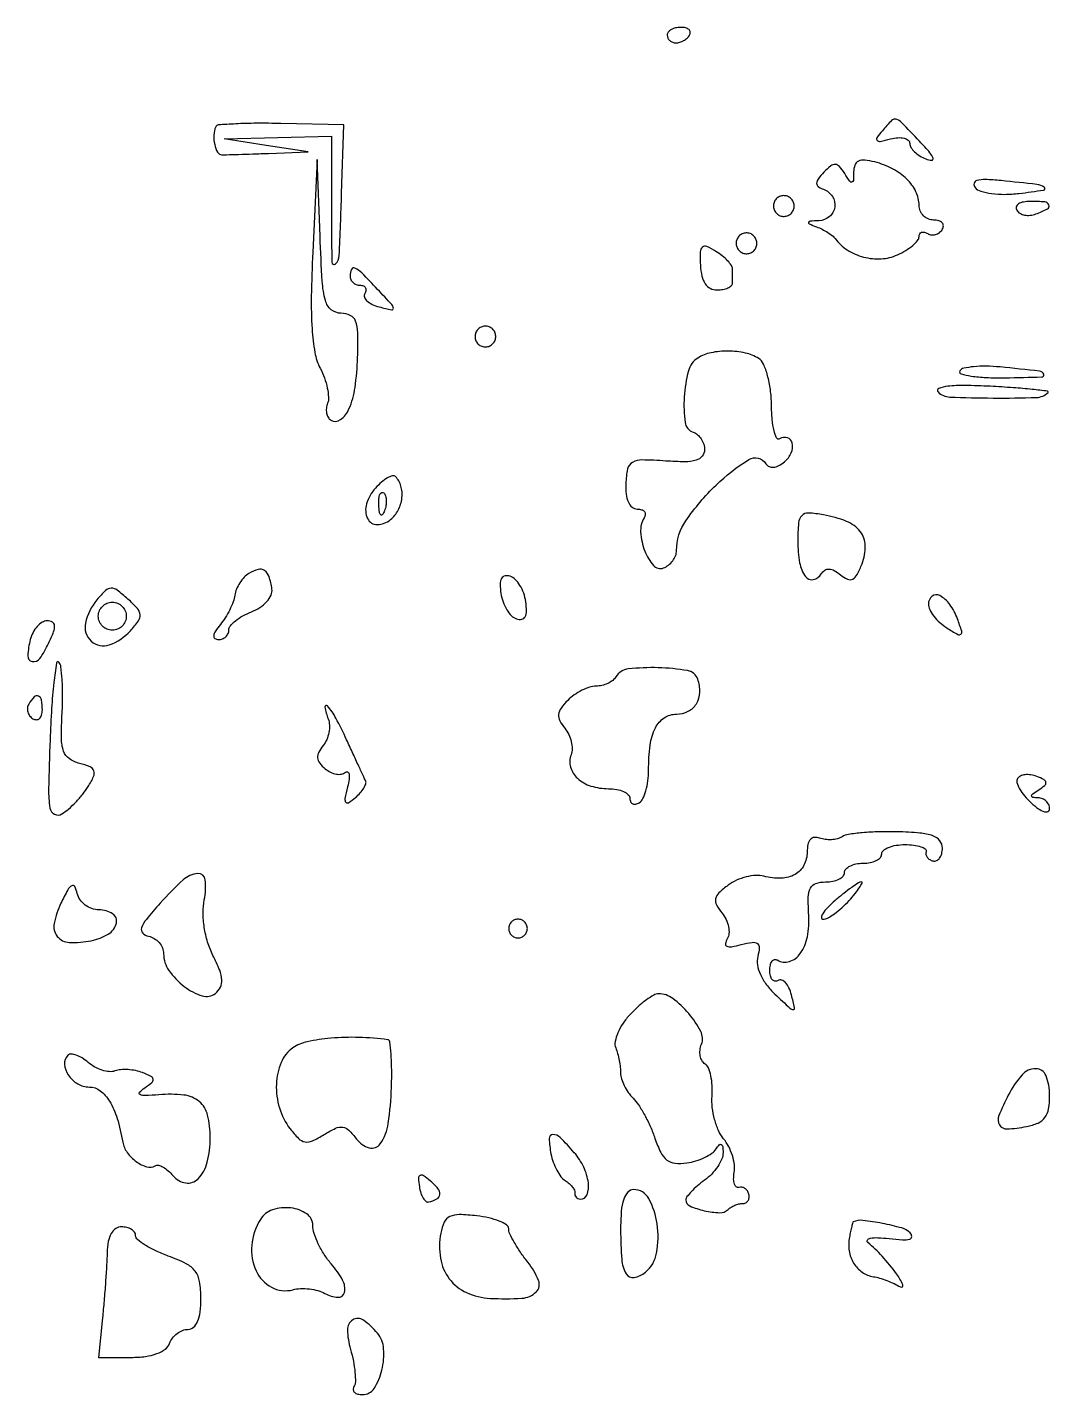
# Model space of a CAD drawing. Extents: x 0 to 5034, y 0 to 2560.
# Drawn here: x 4924.4 to 5034, y 1484 to 1630.7 of the extents above; entities that cross this region are included whole.
import ezdxf

# ---------------------------------------------------------------- set-up
doc = ezdxf.new("R2010")
doc.units = 0

msp = doc.modelspace()

# ---------------------------------------------------------------- linework, layer by layer
for points in [[(4993, 1629.833333, 0.112153), (4993.072214, 1629.515437, 0.100145), (4993.276414, 1629.244792, 0.094392), (4993.581686, 1629.063221, 0.087308), (4993.940983, 1629, 0.076861), (4994.339084, 1629.061561, 0.053298), (4994.756842, 1629.244792, 0.05288), (4995.130304, 1629.514519, 0.071639), (4995.396994, 1629.833333, 0.16277), (4995.471218, 1630.149103, 0.190804), (4995.33303, 1630.421875, 0.124167), (4994.976727, 1630.606344, 0.05773), (4994.456011, 1630.666667, 0.055286), (4993.899039, 1630.604892, 0.074868), (4993.427703, 1630.421875, 0.094314), (4993.111542, 1630.151276, 0.170324)], [(5016.065294, 1619.578674, 0.020124), (5015.483961, 1618.817896, 0.363425), (5015.50812, 1618.534116, 0.253319), (5015.834001, 1618.435981, 0.01302), (5016.942849, 1618.695306, -0.04458), (5017.730885, 1618.827882, -0.075887), (5018.395712, 1618.778655, -0.113511), (5018.836542, 1618.564921, -0.227111), (5019, 1618.22362, 0.140604), (5019.124752, 1617.788763, 0.060731), (5019.507152, 1617.315948, 0.053377), (5020.066023, 1616.879724, 0.047462), (5020.726474, 1616.551468, 0.076265), (5021.358295, 1616.414041, 0.538193), (5021.514081, 1616.620993, 0.094077), (5021.167774, 1617.212314, 0.009197), (5020.05216, 1618.444479, 0.003901), (5018.121031, 1620.4682, 0.131715), (5017.554246, 1620.807242, 0.274993), (5017.05275, 1620.674071, 0.020451)], [(4944.58889, 1620, 0.093188), (4944.385753, 1619.117953, 0.064443), (4944.476193, 1618.095151, 0.073159), (4944.789417, 1617.270414, 0.27186), (4945.25, 1617, 0.006955), (4945.737604, 1617.006782, 0.000553), (4947.028125, 1617.044119, 0.000749), (4948.567551, 1617.092671, 0.000574), (4950.25, 1617.150194), (4954.5, 1617.300387), (4950, 1618), (4945.5, 1618.699613), (4951.25, 1618.849806), (4957, 1619), (4957, 1611.833333, 0.002616), (4957.033325, 1605.463857, 0.6541), (4957.428045, 1605.29612, 0.195547), (4957.841528, 1606.202718, 0.002315), (4958.088333, 1612.860874), (4958.326526, 1620.204942), (4951.567018, 1620.352471, 0.006986), (4948.960155, 1620.372937, 0.011087), (4946.728896, 1620.309788, 0.005178), (4944.866989, 1620.196401, 0.278757)], [(4954.99084, 1606.535049, 0.008228), (4954.836174, 1601.815768, 0.02005), (4954.918944, 1598.337144, 0.02663), (4955.219812, 1595.780283, 0.07762), (4955.786286, 1594.100801, -0.033504), (4956.242177, 1593.061154, -0.03448), (4956.550021, 1591.979765, -0.036694), (4956.68172, 1591.010506, -0.107436), (4956.57996, 1590.347777, 0.067257), (4956.454765, 1589.818085, 0.072516), (4956.47969, 1589.288097, 0.081121), (4956.645513, 1588.838933, 0.12608), (4956.930367, 1588.543035, 0.306875), (4957.973051, 1588.586781, 0.132937), (4958.87678, 1589.729743, 0.06577), (4959.522198, 1592.031661, 0.027441), (4959.803369, 1595.25, 0.012123), (4959.824644, 1597.899075, 0.086003), (4959.585588, 1599.157015, 0.194162), (4959.018785, 1599.774122, 0.111537), (4958.018807, 1600, -0.175147), (4956.976828, 1600.37655, -0.154308), (4956.349556, 1601.352934, -0.051534), (4956.011065, 1603.425798, -0.005648), (4955.781282, 1608.25), (4955.48168, 1616.5)], [(5012.984687, 1615.15638, -0.011996), (5012.953695, 1614.2242, -0.349057), (5012.805019, 1614.057697, -0.292376), (5012.580466, 1614.152282, -0.009866), (5012.026328, 1614.991641, 0.038405), (5011.469307, 1615.738924, 0.202085), (5011.019327, 1615.958891, 0.187125), (5010.525112, 1615.798346, 0.032396), (5009.791641, 1615.116641, 0.026293), (5009.176676, 1614.393335, 0.158618), (5009.015613, 1613.934265, 0.248368), (5009.189063, 1613.587731, 0.0672), (5009.75, 1613.291667, -0.162449), (5010.707496, 1612.52757, -0.182602), (5010.956602, 1611.381118, -0.183883), (5010.385369, 1610.362209, -0.164213), (5009.25, 1609.921053, 0.007783), (5008.317253, 1609.864413, 0.289553), (5008.154225, 1609.743056, 0.403256), (5008.220374, 1609.586343, 0.010258), (5009, 1609.271109, -0.025525), (5009.610922, 1609.002114, -0.023788), (5010.20625, 1608.666471, -0.024519), (5010.705942, 1608.317251, -0.070525), (5011, 1608.014593, 0.093807), (5012.303607, 1606.791458, 0.077854), (5014.050141, 1606.030073, 0.077799), (5015.947054, 1605.838942, 0.093436), (5017.685971, 1606.266688, 0.029956), (5018.571843, 1606.736271, 0.038428), (5019.320254, 1607.275252, 0.04245), (5019.848115, 1607.803537, 0.176847), (5020, 1608.219532, -0.123742), (5020.074319, 1608.515234, -0.188224), (5020.273452, 1608.685096, -0.149743), (5020.574792, 1608.69621, -0.073422), (5020.930902, 1608.542705, 0.108373), (5021.334197, 1608.401101, 0.099685), (5021.77286, 1608.434921, 0.095498), (5022.179369, 1608.639411, 0.090427), (5022.489919, 1608.983688, 0.136093), (5022.602176, 1609.36964, 0.190788), (5022.475564, 1609.701458, 0.140899), (5022.109731, 1609.925389, 0.067432), (5021.559017, 1610, -0.099852), (5020.964055, 1610.120012, -0.098132), (5020.457961, 1610.461607, -0.097751), (5020.118973, 1610.971693, -0.098231), (5020, 1611.571429, 0.114326), (5019.660705, 1613.03592, 0.085271), (5018.686696, 1614.384619, 0.073856), (5017.168652, 1615.48625, 0.056319), (5015.25, 1616.225569, 0.036571), (5014.169831, 1616.424549, 0.138384), (5013.498653, 1616.312125, 0.196696), (5013.120731, 1615.899376, 0.086138)], [(5026.008647, 1613.489581, 0.148565), (5026.609626, 1613.093171, 0.038145), (5027.760129, 1612.845696, 0.03521), (5029.183823, 1612.752695, 0.028644), (5030.7097, 1612.848081, 0.008552), (5033.349418, 1613.211479, 0.671234), (5033.421568, 1613.513396, 0.128571), (5032.633453, 1613.816643, 0.003253), (5028.798948, 1614.22101, 0.014087), (5027.107099, 1614.340291, 0.074784), (5026.186996, 1614.241392, 0.284482), (5025.897534, 1613.936908, 0.228485)], [(5004.552786, 1612.08541, 0.099038), (5004.401684, 1611.679226, 0.097945), (5004.417584, 1611.244476, 0.097945), (5004.597789, 1610.848514, 0.099038), (5004.91459, 1610.552786, 0.099038), (5005.320774, 1610.401684, 0.097945), (5005.755524, 1610.417584, 0.097945), (5006.151486, 1610.597789, 0.099038), (5006.447214, 1610.91459, 0.099038), (5006.598316, 1611.320774, 0.097945), (5006.582416, 1611.755524, 0.097945), (5006.402211, 1612.151486, 0.099038), (5006.08541, 1612.447214, 0.099038), (5005.679226, 1612.598316, 0.097945), (5005.244476, 1612.582416, 0.097945), (5004.848514, 1612.402211, 0.099038)], [(5030.473008, 1611.043674, 0.126981), (5030.809536, 1610.720854, 0.081026), (5031.321649, 1610.533742, 0.072258), (5031.926665, 1610.506898, 0.066719), (5032.532025, 1610.650663, 0.027681), (5033.769457, 1611.205874, 0.395517), (5033.917133, 1611.622791, 0.275668), (5033.476999, 1611.936989, 0.020503), (5031.940983, 1612, 0.045552), (5031.193244, 1611.931736, 0.099152), (5030.660421, 1611.719079, 0.177225), (5030.42542, 1611.405148, 0.214542)], [(5000.552786, 1608.08541, 0.099038), (5000.401684, 1607.679226, 0.097945), (5000.417584, 1607.244476, 0.097945), (5000.597789, 1606.848514, 0.099038), (5000.91459, 1606.552786, 0.099038), (5001.320774, 1606.401684, 0.097945), (5001.755524, 1606.417584, 0.097945), (5002.151486, 1606.597789, 0.099038), (5002.447214, 1606.91459, 0.099038), (5002.598316, 1607.320774, 0.097945), (5002.582416, 1607.755524, 0.097945), (5002.402211, 1608.151486, 0.099038), (5002.08541, 1608.447214, 0.099038), (5001.679226, 1608.598316, 0.097945), (5001.244476, 1608.582416, 0.097945), (5000.848514, 1608.402211, 0.099038)], [(4996.560057, 1605.119398, 0.044344), (4996.712176, 1603.976987, 0.094065), (4997.065411, 1603.161103, 0.125415), (4997.613456, 1602.675457, 0.119458), (4998.337361, 1602.5, 0.043167), (4998.973862, 1602.555054, 0.062883), (4999.5116, 1602.720313, 0.082495), (4999.875758, 1602.963281, 0.207348), (5000, 1603.25), (5000, 1604.002777), (5000, 1604.759453, 0.154082), (4999.884665, 1605.124832, 0.037175), (4999.477917, 1605.621863, 0.034685), (4998.903033, 1606.148162, 0.028437), (4998.222696, 1606.628851, 0.033028), (4997.236418, 1607.15773, 0.299319), (4996.776732, 1607.085677, 0.204967), (4996.546331, 1606.582395, 0.017185)], [(4959, 1604, 0.105053), (4959.081062, 1603.618444, 0.099167), (4959.311086, 1603.29375, 0.09642), (4959.654762, 1603.076123, 0.093332), (4960.059017, 1603, -0.092667), (4960.421294, 1602.932277, -0.171137), (4960.64604, 1602.739646, -0.174471), (4960.697759, 1602.451742, -0.096763), (4960.570264, 1602.11369, 0.229328), (4960.530992, 1601.732692, 0.119833), (4960.80123, 1601.326168, 0.078105), (4961.359705, 1600.952481, 0.044536), (4962.125737, 1600.67737, 0.011665), (4963.455929, 1600.362475, 0.507329), (4963.640427, 1600.527541, 0.162294), (4963.46546, 1600.919509, 0.003142), (4961.940176, 1602.56368, 0.006398), (4960.247874, 1604.319477, 0.084348), (4959.518102, 1604.843466, 0.425904), (4959.149014, 1604.708382, 0.104041)], [(4972.552786, 1598.08541, 0.099038), (4972.401684, 1597.679226, 0.097945), (4972.417584, 1597.244476, 0.097945), (4972.597789, 1596.848514, 0.099038), (4972.91459, 1596.552786, 0.099038), (4973.320774, 1596.401684, 0.097945), (4973.755524, 1596.417584, 0.097945), (4974.151486, 1596.597789, 0.099038), (4974.447214, 1596.91459, 0.099038), (4974.598316, 1597.320774, 0.097945), (4974.582416, 1597.755524, 0.097945), (4974.402211, 1598.151486, 0.099038), (4974.08541, 1598.447214, 0.099038), (4973.679226, 1598.598316, 0.097945), (4973.244476, 1598.582416, 0.097945), (4972.848514, 1598.402211, 0.099038)], [(4996.281941, 1595.195411, 0.189453), (4995.273601, 1593.813262, 0.048045), (4994.823168, 1591.018511, 0.048034), (4994.911079, 1588.290456, 0.287781), (4995.773984, 1587.242005, -0.099175), (4996.242615, 1586.974025, -0.070373), (4996.639858, 1586.514772, -0.067506), (4996.908197, 1585.94152, -0.075894), (4997, 1585.340198, -0.17591), (4996.75117, 1584.65482, -0.149946), (4996.103184, 1584.233414, -0.07135), (4994.89387, 1584.067342, -0.016524), (4992.83623, 1584.147696, 0.013475), (4990.293263, 1584.262537, 0.134072), (4989.268418, 1584.002627, 0.214265), (4988.756195, 1583.305563, 0.041981), (4988.553209, 1581.724165, 0.0392), (4988.592239, 1580.596986, 0.077388), (4988.828359, 1579.735253, 0.113148), (4989.235362, 1579.196798, 0.176347), (4989.775995, 1579, -0.075065), (4990.24547, 1578.929119, -0.151976), (4990.550612, 1578.719759, -0.187304), (4990.645936, 1578.408843, -0.12077), (4990.528423, 1578.045989, 0.156992), (4990.14882, 1576.509002, 0.07448), (4990.594807, 1574.495655, 0.087294), (4991.529828, 1572.938725, 0.315436), (4992.591699, 1572.673562, 0.075027), (4993.130071, 1572.97909, 0.064548), (4993.586312, 1573.444059, 0.066846), (4993.894909, 1573.991238, 0.095292), (4994, 1574.537648, -0.151904), (4994.994949, 1577.737004, -0.049193), (4998.230714, 1581.568406, -0.055089), (5001.737679, 1584.296402, -0.413471), (5003.588355, 1583.857039, 0.148141), (5003.930969, 1583.554672, 0.134032), (5004.398306, 1583.478073, 0.097118), (5004.963329, 1583.651399, 0.050405), (5005.578017, 1584.064749, 0.116718), (5006.296063, 1585.017796, 0.157493), (5006.404073, 1586.084809, 0.274871), (5005.88641, 1586.64268, 0.213103), (5005.048596, 1586.530034, -0.444686), (5004.73188, 1586.622232, -0.054002), (5004.457485, 1587.391156, -0.036565), (5004.257908, 1588.614067, -0.018721), (5004.178255, 1590.167277, 0.02897), (5004.060013, 1591.81301, 0.034725), (5003.752927, 1593.335179, 0.037227), (5003.320297, 1594.546969, 0.148142), (5002.81056, 1595.138242, 0.087383), (5001.373172, 1595.730518, 0.05199), (4999.528291, 1595.939214, 0.052179), (4997.691787, 1595.763281, 0.091827)], [(5024.380278, 1593.806286, 0.496899), (5024.499578, 1593.497562, 0.032426), (5025.587869, 1593.260037, 0.027061), (5027.188939, 1593.105946, 0.014178), (5029.190983, 1593.078947, 0.002998), (5033.17437, 1593.162078, 0.531383), (5033.365969, 1593.462942, 0.269209), (5032.919449, 1593.79196, 0.002503), (5028.689295, 1594.233811, 0.020746), (5027.193426, 1594.320044, 0.028756), (5025.851606, 1594.264465, 0.028461), (5024.793692, 1594.098295, 0.203885)], [(5022.0373, 1591.558318, 0.187666), (5023.28717, 1591.012022, 0.008967), (5027.934714, 1590.904596, 0.008908), (5032.585425, 1590.963378, 0.189933), (5033.827891, 1591.497272, 0.625907), (5033.780161, 1591.6371, 0.004184), (5032.140609, 1591.826444, 0.008793), (5030.106099, 1592.00804, 0.004905), (5027.623509, 1592.161225, 0.009892), (5024.916603, 1592.247964, 0.029949), (5023.075703, 1592.160215, 0.066615), (5022.113265, 1591.924135, 0.541423)], [(4961.711126, 1581.233291, 0.110011), (4960.756391, 1579.551892, 0.188234), (4960.875384, 1577.964725, 0.29414), (4961.908498, 1577.32889, 0.169673), (4963.328889, 1577.85799, 0.099748), (4964.155868, 1578.882247, 0.091943), (4964.552104, 1580.176802, 0.09721), (4964.448598, 1581.465303, 0.128558), (4963.856147, 1582.477186, 0.272517), (4963.538663, 1582.559365, 0.061748), (4963.005328, 1582.332511, 0.047584), (4962.366828, 1581.876097, 0.029892)], [(4962.683114, 1578.8125, -0.054073), (4962.461564, 1578.395823, -0.470617), (4962.279315, 1578.37858, -0.168741), (4962.137993, 1578.670344, -0.018894), (4962.078947, 1579.416667, -0.028489), (4962.089945, 1580.112848, -0.077125), (4962.200665, 1580.592839, -0.208169), (4962.385309, 1580.77538, -0.296942), (4962.604167, 1580.729167, -0.126455), (4962.797407, 1580.402231, -0.060344), (4962.876576, 1579.916927, -0.05415), (4962.839148, 1579.359369, -0.051402)], [(5007, 1575.492796, 0.043244), (5007.195587, 1573.235582, 0.11463), (5007.82413, 1571.753612, 0.295283), (5008.663389, 1571.430839, 0.205348), (5009.519929, 1572.032246, -0.103396), (5009.902741, 1572.435309, -0.164607), (5010.355528, 1572.564928, -0.11944), (5010.903872, 1572.404139, -0.04246), (5011.579027, 1571.934413, 0.066514), (5012.326536, 1571.465875, 0.230551), (5012.881486, 1571.480375, 0.154578), (5013.362407, 1571.961908, 0.027592), (5013.890697, 1573.135855, 0.095168), (5014.236458, 1575.058545, 0.165649), (5013.701471, 1576.57021, 0.131348), (5012.223618, 1577.67313, 0.051055), (5009.75, 1578.378825, 0.030723), (5008.131837, 1578.564851, 0.219046), (5007.417513, 1578.280991, 0.173732), (5007.073699, 1577.505346, 0.018304)], [(4948.154555, 1572.095521, 0.066903), (4947.644938, 1571.677324, 0.044129), (4947.178459, 1571.078512, 0.043905), (4946.821316, 1570.4022, 0.063177), (4946.639685, 1569.750775, -0.052587), (4946.45829, 1569.042756, -0.025738), (4946.088841, 1568.186527, -0.025205), (4945.609099, 1567.327276, -0.03329), (4945.083724, 1566.600882, 0.026194), (4944.553424, 1565.88915, 0.115482), (4944.371336, 1565.402481, 0.280974), (4944.498295, 1565.11799, 0.151961), (4944.877555, 1565, 0.090119), (4945.306083, 1565.07787, 0.095394), (4945.670282, 1565.301021, 0.099735), (4945.913961, 1565.633796, 0.108736), (4946, 1566.024751, -0.175097), (4946.165184, 1566.481983, -0.050151), (4946.710767, 1567.018714, -0.043892), (4947.49347, 1567.541955, -0.03457), (4948.419633, 1567.969445, 0.055011), (4949.328359, 1568.434748, 0.06414), (4950.062693, 1569.067523, 0.074758), (4950.520933, 1569.763594, 0.145691), (4950.615244, 1570.415749, 0.03992), (4950.308172, 1571.754174, 0.168183), (4949.824172, 1572.406183, 0.220435), (4949.131506, 1572.521559, 0.071295)], [(4975.165853, 1569.93971, 0.050032), (4975.392648, 1569.033801, 0.051152), (4975.79375, 1568.198138, 0.056322), (4976.298651, 1567.550588, 0.119985), (4976.834147, 1567.216946, 0.126282), (4977.394166, 1567.179291, 0.226151), (4977.759228, 1567.444858, 0.127063), (4977.911542, 1568.055902, 0.034225), (4977.834147, 1569.06029, 0.050032), (4977.607352, 1569.966199, 0.051152), (4977.20625, 1570.801862, 0.056322), (4976.701349, 1571.449412, 0.119985), (4976.165853, 1571.783054, 0.126282), (4975.605834, 1571.820709, 0.226151), (4975.240772, 1571.555142, 0.127063), (4975.088458, 1570.944098, 0.034225)], [(4931.848908, 1569.258096, 0.120286), (4930.620866, 1566.77244, 0.267092), (4931.228861, 1564.824524, 0.278816), (4933.17676, 1564.42473, 0.124092), (4935.441968, 1565.935875, 0.029386), (4936.292256, 1566.994243, 0.17617), (4936.477239, 1567.664485, 0.165288), (4936.194067, 1568.321238, 0.025139), (4935.170409, 1569.345782, 0.021435), (4934.024546, 1570.296716, 0.170686), (4933.379864, 1570.504449, 0.187017), (4932.778724, 1570.253011, 0.026651)], [(5021, 1568.82388, 0.114419), (5021.139704, 1568.221383, 0.049221), (5021.576388, 1567.515577, 0.045221), (5022.211502, 1566.823912, 0.044872), (5022.962171, 1566.255697, 0.010416), (5024.15036, 1565.547629, 0.311861), (5024.480317, 1565.576747, 0.30704), (5024.573291, 1565.897216, 0.010218), (5024.116669, 1567.213651, 0.065931), (5023.293984, 1568.771058, 0.119631), (5022.212441, 1569.710138, 0.292104), (5021.397445, 1569.635345, 0.231742)], [(4935, 1567.5, -0.099038), (4934.885486, 1566.927543, -0.097945), (4934.559375, 1566.440625, -0.097945), (4934.072457, 1566.114514, -0.099038), (4933.5, 1566, -0.099038), (4932.927543, 1566.114514, -0.097945), (4932.440625, 1566.440625, -0.097945), (4932.114514, 1566.927543, -0.099038), (4932, 1567.5, -0.099038), (4932.114514, 1568.072457, -0.097945), (4932.440625, 1568.559375, -0.097945), (4932.927543, 1568.885486, -0.099038), (4933.5, 1569, -0.099038), (4934.072457, 1568.885486, -0.097945), (4934.559375, 1568.559375, -0.097945), (4934.885486, 1568.072457, -0.099038)], [(4924.710511, 1565.000996, 0.049787), (4924.435753, 1563.257273, 0.370367), (4924.906834, 1562.640945, 0.299644), (4925.725342, 1562.9617, 0.043556), (4926.672304, 1564.585363, 0.01732), (4927.205975, 1565.825768, 0.108828), (4927.31166, 1566.502748, 0.261674), (4927.079296, 1566.862244, 0.121877), (4926.522546, 1567, 0.136959), (4925.990602, 1566.851505, 0.07262), (4925.458432, 1566.412793, 0.063481), (4925.006381, 1565.765436, 0.056815)], [(4926.82337, 1554.237624, 0.003876), (4926.67413, 1548.978064, 0.045073), (4926.816867, 1546.926681, 0.239714), (4927.305468, 1546.256697, 0.263315), (4928.101927, 1546.292401, 0.04064), (4928.802468, 1546.815047, 0.021316), (4929.587437, 1547.56838, 0.021061), (4930.330972, 1548.414048, 0.030224), (4930.909469, 1549.226645, 0.030566), (4931.496178, 1550.307961, 0.20013), (4931.52094, 1550.911842, 0.209538), (4931.110333, 1551.337707, 0.033703), (4929.990524, 1551.712729, -0.088075), (4928.879679, 1552.224171, -0.158956), (4928.280681, 1553.01482, -0.083455), (4928.050679, 1554.383003, -0.013264), (4928.122983, 1557.110822, 0.012428), (4928.176519, 1559.010676, 0.017275), (4928.123368, 1560.711979, 0.013801), (4927.993649, 1562.097108, 0.167649), (4927.763372, 1562.569961, 0.616757), (4927.506277, 1562.48479, 0.008314), (4927.232886, 1560.376697, 0.012357), (4926.991366, 1557.627518, 0.006699)], [(4987.5, 1561, -0.091818), (4987.152674, 1560.617081, -0.05308), (4986.619243, 1560.29375, -0.050631), (4985.993916, 1560.074179, -0.059196), (4985.369554, 1560, 0.078547), (4984.680336, 1559.891056, 0.038052), (4983.852599, 1559.551186, 0.036531), (4983.02548, 1559.056835, 0.043442), (4982.329264, 1558.472121, 0.039913), (4981.614255, 1557.632841, 0.130791), (4981.355863, 1556.958108, 0.146179), (4981.480694, 1556.289884, 0.054489), (4982.012568, 1555.484856, -0.061656), (4982.436161, 1554.823363, -0.053316), (4982.711183, 1554.045594, -0.055991), (4982.805355, 1553.274234, -0.094285), (4982.690021, 1552.63459, 0.16252), (4982.631199, 1551.304164, 0.14001), (4983.373204, 1550.110732, 0.109435), (4984.822648, 1549.284048, 0.075223), (4986.7, 1549, -0.044093), (4987.580448, 1548.922205, -0.063898), (4988.324375, 1548.688914, -0.083694), (4988.827607, 1548.345739, -0.204088), (4989, 1547.940983, 0.108972), (4989.078288, 1547.586039, 0.182303), (4989.29375, 1547.3746, 0.161196), (4989.6179, 1547.343488, 0.082592), (4990, 1547.5, 0.144148), (4990.385398, 1547.929874, 0.04116), (4990.70625, 1548.776375, 0.037763), (4990.926352, 1549.83742, 0.032273), (4991, 1550.97723, -0.031782), (4991.171955, 1553.67973, -0.083959), (4991.732953, 1555.52853, -0.131532), (4992.68218, 1556.602767, -0.147439), (4994, 1557, 0.118747), (4995.238578, 1557.298361, 0.139346), (4996.119839, 1558.118816, 0.12815), (4996.483342, 1559.340074, 0.092767), (4996.269359, 1560.75, 0.273266), (4995.185709, 1561.665837, 0.034929), (4992.025774, 1561.97756, 0.035537), (4988.825986, 1561.841345, 0.229831)], [(4924.542705, 1558.069098, 0.108373), (4924.401101, 1557.665803, 0.099685), (4924.434921, 1557.22714, 0.095498), (4924.639411, 1556.820631, 0.090427), (4924.983688, 1556.510081, 0.136093), (4925.36964, 1556.397824, 0.190788), (4925.701458, 1556.524436, 0.140899), (4925.925389, 1556.890269, 0.067432), (4926, 1557.440983, 0.039415), (4925.914842, 1558.519563, 0.25701), (4925.592818, 1558.933879, 0.315493), (4925.13314, 1558.838655, 0.050477)], [(4956.64326, 1556.487265, -0.082466), (4956.7822, 1555.8083, -0.056231), (4956.722996, 1555.020986, -0.055261), (4956.486459, 1554.250349, -0.071246), (4956.099544, 1553.619944, 0.054866), (4955.631802, 1552.910824, 0.142468), (4955.517082, 1552.315757, 0.14249), (4955.739404, 1551.752043, 0.05489), (4956.329678, 1551.141355, 0.058868), (4956.907569, 1550.766754, 0.070661), (4957.522838, 1550.565292, 0.083397), (4958.079708, 1550.560314, 0.147653), (4958.489659, 1550.758676, -0.287301), (4958.73258, 1550.803964, -0.267513), (4958.891507, 1550.604511, -0.074596), (4958.892131, 1550.033187, -0.023496), (4958.726325, 1549.192849, 0.011591), (4958.448022, 1547.940129, 0.21121), (4958.535569, 1547.55023, 0.400285), (4958.822747, 1547.500308, 0.025839), (4959.567664, 1548.056156, 0.035704), (4960.084018, 1548.550974, 0.048234), (4960.469454, 1549.06982, 0.057586), (4960.682362, 1549.537156, 0.197304), (4960.657144, 1549.863307, -0.007484), (4960.453974, 1550.281974, -0.000577), (4959.926752, 1551.414534, -0.00079), (4959.301516, 1552.767304, -0.000603), (4958.621237, 1554.25, 0.014792), (4957.472071, 1556.578018, 0.05903), (4956.567233, 1557.883623, 0.749749), (4956.303373, 1557.759452, 0.052718)], [(5030.555606, 1550.089973, 0.212824), (5030.496249, 1549.650269, 0.056791), (5030.777091, 1548.983544, 0.047165), (5031.304044, 1548.223765, 0.033658), (5032.023581, 1547.478659, 0.028394), (5032.804601, 1546.848638, 0.078101), (5033.435045, 1546.531453, 0.195341), (5033.823967, 1546.560901, 0.284688), (5034, 1546.845012, 0.107042), (5033.904308, 1547.286873, 0.098257), (5033.632812, 1547.665221, 0.094597), (5033.22722, 1547.921686, 0.090991), (5032.75, 1548.015313, -0.032399), (5032.187331, 1548.058739, -0.401179), (5032.066427, 1548.212623, -0.214916), (5032.200583, 1548.446669, -0.015488), (5032.833846, 1548.876149, 0.032626), (5033.474765, 1549.343652, 0.262141), (5033.599506, 1549.672442, 0.239924), (5033.385981, 1549.970856, 0.028099), (5032.615871, 1550.317163, 0.054216), (5031.984577, 1550.483805, 0.064988), (5031.370542, 1550.496065, 0.076737), (5030.865702, 1550.360142, 0.151403)], [(5011.742432, 1543.84252, -0.076768), (5011.238055, 1543.62838, -0.047233), (5010.599229, 1543.5293, -0.046169), (5009.932042, 1543.551191, -0.060407), (5009.340684, 1543.699509, 0.119798), (5008.782441, 1543.771328, 0.183544), (5008.353277, 1543.551403, 0.131988), (5008.085287, 1543.026083, 0.052366), (5008, 1542.213978, -0.119315), (5007.653751, 1540.783644, -0.147724), (5006.70564, 1539.802621, -0.122481), (5005.21672, 1539.397942, -0.069036), (5003.346452, 1539.616283, 0.080665), (5002.496628, 1539.695621, 0.044796), (5001.465983, 1539.532018, 0.04321), (5000.424958, 1539.171571, 0.053372), (4999.537747, 1538.656099, 0.030718), (4998.539183, 1537.824545, 0.150491), (4998.180877, 1537.193266, 0.18095), (4998.273619, 1536.537624, 0.048583), (4998.873837, 1535.652017, -0.061313), (4999.3149, 1534.964276, -0.062439), (4999.572693, 1534.194264, -0.068842), (4999.617335, 1533.461901, -0.119815), (4999.429718, 1532.886281, 0.094036), (4999.235703, 1532.380153, 0.355191), (4999.388168, 1532.103735, 0.140182), (4999.905297, 1532.048914, 0.020714), (5000.942542, 1532.274723, -0.026013), (5002.122703, 1532.518582, -0.196422), (5002.665103, 1532.388057, -0.261736), (5002.869652, 1531.947581, -0.044665), (5002.710663, 1531.001577, 0.106729), (5002.671327, 1530.089996, 0.06426), (5002.990257, 1529.051151, 0.055449), (5003.630714, 1527.975397, 0.042231), (5004.54807, 1526.95484, 0.002749), (5006.161688, 1525.455539, 0.176246), (5006.511149, 1525.310138, 0.494418), (5006.659408, 1525.486936, 0.008816), (5006.32263, 1526.874263, 0.044536), (5006.047519, 1527.640295, 0.078105), (5005.673832, 1528.19877, 0.119833), (5005.267308, 1528.469008, 0.229328), (5004.88631, 1528.429736, -0.172761), (5004.550687, 1528.357698, -0.189321), (5004.260354, 1528.518171, -0.118658), (5004.063917, 1528.919235, -0.054863), (5004, 1529.5, -0.048679), (5004.057119, 1530.085304, -0.105957), (5004.234338, 1530.497908, -0.182742), (5004.496055, 1530.674087, -0.198696), (5004.797746, 1530.625, 0.21774), (5006.093587, 1530.462452, 0.16513), (5007.264428, 1531.318478, 0.105391), (5008.032537, 1533.12426, 0.064945), (5008.177242, 1535.437919, -0.019226), (5008.121638, 1537.368312, -0.114579), (5008.357451, 1538.341131, -0.199353), (5008.928676, 1538.833379, -0.079599), (5009.968674, 1539, 0.047259), (5010.746119, 1539.073647, 0.067242), (5011.403298, 1539.29375, 0.087394), (5011.84642, 1539.618064, 0.193524), (5012, 1540, -0.191087), (5012.151477, 1540.381882, -0.088204), (5012.5875, 1540.70625, -0.068025), (5013.234582, 1540.926307, -0.048028), (5014, 1541, 0.048028), (5014.765418, 1541.073693, 0.068025), (5015.4125, 1541.29375, 0.088204), (5015.848523, 1541.618118, 0.191087), (5016, 1542, -0.226478), (5016.182831, 1542.382936, -0.074992), (5016.734375, 1542.70625, -0.057076), (5017.542644, 1542.926884, -0.038131), (5018.5, 1543, -0.028587), (5019.440768, 1542.946169, -0.051905), (5020.192187, 1542.779687, -0.078999), (5020.659403, 1542.536794, -0.324593), (5020.75, 1542.25, 0.132821), (5020.732382, 1541.944756, 0.109702), (5020.867188, 1541.646875, 0.09521), (5021.136763, 1541.401988, 0.0758), (5021.5, 1541.25, 0.169884), (5021.880219, 1541.284917, 0.12941), (5022.20625, 1541.551556, 0.096329), (5022.425995, 1542.023433, 0.061014), (5022.5, 1542.627639, 0.171041), (5022.222351, 1543.415536, 0.137555), (5021.48653, 1543.940617, 0.065807), (5020.094038, 1544.244667, 0.01458), (5017.651748, 1544.377639, 0.012953), (5015.717674, 1544.376338, 0.015934), (5013.915982, 1544.270922, 0.014414), (5012.423905, 1544.092319, 0.102047)], [(4927.996976, 1536.722874, 0.061932), (4927.259457, 1534.545936, 0.224181), (4927.59552, 1533.161413, 0.216556), (4928.893251, 1532.510226, 0.058147), (4931.25, 1532.693503, 0.088379), (4933.072108, 1533.400387, 0.19761), (4933.936577, 1534.575553, 0.324139), (4933.53217, 1535.579693, 0.141183), (4932.073324, 1536, -0.085327), (4931.306835, 1536.131764, -0.076064), (4930.594089, 1536.514062, -0.077904), (4930.042618, 1537.081482, -0.097571), (4929.743174, 1537.75, 0.05844), (4929.475325, 1538.499222, 0.435347), (4929.152045, 1538.595517, 0.136958), (4928.730546, 1538.158103, 0.011074)], [(4938.632102, 1536.71105, 0.01114), (4937.158316, 1534.985022, 0.086342), (4936.640563, 1534.064155, 0.283428), (4936.758178, 1533.518842, 0.153375), (4937.382102, 1533.176676, -0.087593), (4938.000153, 1532.935545, -0.078706), (4938.524742, 1532.49026, -0.080308), (4938.877745, 1531.914013, -0.097646), (4939, 1531.293971, 0.153571), (4939.560534, 1529.512009, 0.077155), (4941.208161, 1527.790684, 0.084863), (4943.142305, 1526.774029, 0.2573), (4944.552932, 1527.043929, 0.102699), (4945.089799, 1527.716872, 0.133945), (4945.247482, 1528.48524, 0.080227), (4945.011907, 1529.519238, 0.019658), (4944.29241, 1531.115669, -0.04161), (4943.723815, 1532.541036, -0.035504), (4943.362067, 1534.11855, -0.036336), (4943.233666, 1535.68474, -0.051685), (4943.364812, 1537.07406, 0.073561), (4943.473678, 1539.226345, 0.408436), (4942.671482, 1539.900605, 0.168302), (4941.104367, 1539.219429, 0.024574)], [(5011, 1537, 0.020134), (5010.182161, 1536.230874, 0.0492), (5009.664543, 1535.5875, 0.125254), (5009.525249, 1535.180796, 0.438071), (5009.692003, 1535, 0.125394), (5010.193559, 1535.127794, 0.029991), (5010.928536, 1535.5875, 0.028962), (5011.733802, 1536.23445, 0.025134), (5012.5, 1537, 0.012991), (5013.159463, 1537.767883, 0.026112), (5013.630839, 1538.4125, 0.035245), (5013.888157, 1538.873907, 0.549246), (5013.807997, 1539, 0.145395), (5013.506862, 1538.910542, 0.010343), (5012.776082, 1538.4125, 0.013883), (5011.9199, 1537.766119, 0.010005)], [(4976, 1534, 0.099038), (4976.076342, 1533.618362, 0.097945), (4976.29375, 1533.29375, 0.097945), (4976.618362, 1533.076342, 0.099038), (4977, 1533, 0.099038), (4977.381638, 1533.076342, 0.097945), (4977.70625, 1533.29375, 0.097945), (4977.923658, 1533.618362, 0.099038), (4978, 1534, 0.099038), (4977.923658, 1534.381638, 0.097945), (4977.70625, 1534.70625, 0.097945), (4977.381638, 1534.923658, 0.099038), (4977, 1535, 0.099038), (4976.618362, 1534.923658, 0.097945), (4976.29375, 1534.70625, 0.097945), (4976.076342, 1534.381638, 0.099038)], [(4989.014427, 1524.785111, 0.040237), (4988.26362, 1523.836634, 0.04587), (4987.711172, 1522.819319, 0.051476), (4987.418754, 1521.883796, 0.142579), (4987.475472, 1521.203323, -0.026756), (4987.676494, 1520.582, -0.01712), (4987.84592, 1519.842334, -0.017203), (4987.962431, 1519.104096, -0.030542), (4988, 1518.489641, 0.077631), (4988.095646, 1517.877329, 0.038175), (4988.393415, 1517.14506, 0.0367), (4988.82674, 1516.415393, 0.044062), (4989.339286, 1515.803571, -0.05193), (4989.923475, 1515.083561, -0.020265), (4990.579984, 1513.981696, -0.019801), (4991.199688, 1512.722095, -0.023246), (4991.682239, 1511.482143, 0.033453), (4992.302168, 1509.980544, 0.114417), (4992.967225, 1509.168567, 0.140494), (4993.837645, 1508.823391, 0.06108), (4995.092953, 1508.85306, 0.038028), (4996.068257, 1509.072854, 0.036958), (4997.008744, 1509.439322, 0.039345), (4997.784413, 1509.887663, 0.099916), (4998.234687, 1510.35306, -0.038498), (4998.567263, 1510.793579, -0.342126), (4998.790914, 1510.8361, -0.250895), (4998.943937, 1510.616106, -0.02653), (4998.984687, 1509.970759, -0.10334), (4998.84782, 1509.281186, -0.046807), (4998.408002, 1508.467287, -0.043627), (4997.764027, 1507.664679, -0.045757), (4997, 1507, 0.020215), (4996.234157, 1506.39953, 0.026354), (4995.5875, 1505.787286, 0.025791), (4995.116431, 1505.237524, 0.165716), (4995, 1504.895872, 0.298777), (4995.428239, 1504.243192, 0.046077), (4996.974674, 1503.735226, 0.046006), (4998.637251, 1503.512221, 0.209692), (4999.525429, 1503.858762, -0.05978), (4999.837969, 1504.104335, -0.039043), (5000.247574, 1504.311636, -0.03899), (5000.685416, 1504.453111, -0.058715), (5001.083333, 1504.5, 0.116637), (5001.413067, 1504.577979, 0.130317), (5001.657292, 1504.79375, 0.119798), (5001.775592, 1505.118297, 0.089251), (5001.75, 1505.5, 0.083034), (5001.592692, 1505.861277, 0.099242), (5001.333555, 1506.126289, 0.10948), (5001.014034, 1506.254162, 0.12168), (5000.68338, 1506.227793, -0.261215), (5000.400907, 1506.281902, -0.142697), (5000.199631, 1506.584443, -0.079233), (5000.120201, 1507.126768, -0.038798), (5000.183321, 1507.824169, 0.074842), (5000.198851, 1508.667482, 0.04342), (4999.979469, 1509.65887, 0.042286), (4999.578335, 1510.637277, 0.054834), (4999.044824, 1511.44599, -0.069452), (4998.502581, 1512.32244, -0.037913), (4998.080637, 1513.516893, -0.036927), (4997.830094, 1514.819919, -0.048084), (4997.805758, 1516.033876, 0.032952), (4997.817241, 1517.162823, 0.039959), (4997.674188, 1518.211439, 0.044261), (4997.412676, 1519.045228, 0.157491), (4997.054549, 1519.466287, -0.129947), (4996.729127, 1519.809515, -0.080677), (4996.543248, 1520.33612, -0.0714), (4996.520901, 1520.960744, -0.064994), (4996.672145, 1521.588007, 0.215777), (4996.591163, 1522.967656, 0.055025), (4995.307385, 1524.870129, 0.054849), (4993.592796, 1526.492147, 0.163451), (4992.080769, 1527, 0.130283), (4991.564684, 1526.863204, 0.026841), (4990.766352, 1526.349376, 0.026546), (4989.877999, 1525.63301, 0.022269)], [(4952.863931, 1521.193296, 0.141908), (4951.597201, 1519.618594, 0.090259), (4951.090722, 1517.304501, 0.082433), (4951.42123, 1514.75778, 0.088665), (4952.55661, 1512.524945, 0.033709), (4953.461837, 1511.481693, 0.155545), (4954.162179, 1511.116991, 0.151904), (4954.954019, 1511.220523, 0.031694), (4956.201389, 1511.893697, -0.029037), (4957.437901, 1512.569509, -0.145196), (4958.210022, 1512.689169, -0.163262), (4958.872198, 1512.362502, -0.039387), (4959.680329, 1511.422498, 0.168486), (4961.04536, 1510.477388, 0.321686), (4962.237804, 1510.913623, 0.113363), (4963.091616, 1513.102849, 0.028602), (4963.433351, 1516.936338, 0.010163), (4963.455533, 1518.882809, 0.016539), (4963.386142, 1520.533797, 0.010471), (4963.258634, 1521.857619, 0.343185), (4963.047013, 1522.072334, 0.025905), (4959.950604, 1522.319555, 0.028504), (4956.943294, 1522.231963, 0.029995), (4954.397008, 1521.857327, 0.101692)], [(4928.737749, 1520.404416, 0.217322), (4928.381148, 1519.449525, 0.131742), (4928.782077, 1518.288702, 0.111271), (4929.789732, 1517.34121, 0.134046), (4931.039601, 1517, -0.165969), (4932.195794, 1516.605345, -0.092051), (4933.200086, 1515.48162, -0.063425), (4934.020632, 1513.639574, -0.029859), (4934.622428, 1511.100106, 0.113816), (4935.096527, 1509.977634, 0.077953), (4936.075007, 1508.992265, 0.086658), (4937.197232, 1508.435658, 0.213435), (4938.088947, 1508.554973, -0.202226), (4938.440665, 1508.609751, -0.066309), (4938.938341, 1508.412708, -0.053554), (4939.492133, 1508.020337, -0.038681), (4940.019372, 1507.476658, 0.184218), (4941.372401, 1506.713206, 0.241519), (4942.696775, 1507.15885, 0.13317), (4943.678123, 1508.92377, 0.060744), (4944, 1511.563428, 0.05873), (4943.713496, 1513.994189, 0.161092), (4942.815608, 1515.445335, 0.148903), (4941.174985, 1516.142143, 0.047848), (4938.500601, 1516.169895, -0.010042), (4937.024196, 1516.07355, -0.123683), (4936.475816, 1516.185304, -0.508627), (4936.42823, 1516.443017, -0.055185), (4936.971975, 1516.902946, 0.024178), (4937.74706, 1517.480238, 0.259081), (4937.885679, 1517.832125, 0.250388), (4937.661709, 1518.144236, 0.022819), (4936.754964, 1518.540535, 0.042629), (4936.014135, 1518.754527, 0.033529), (4935.18524, 1518.862019, 0.034524), (4934.395879, 1518.85642, 0.067803), (4933.782989, 1518.724818, -0.109637), (4933.176756, 1518.646479, -0.054319), (4932.412415, 1518.800164, -0.050149), (4931.618843, 1519.142407, -0.051847), (4930.918848, 1519.63267, 0.038423), (4930.269499, 1520.113895, 0.055276), (4929.625926, 1520.425194, 0.070364), (4929.081978, 1520.535225, 0.214316)], [(5029.565563, 1516.126784, 0.024072), (5028.561164, 1513.931621, 0.230899), (5028.633934, 1512.934657, 0.281944), (5029.433687, 1512.503476, 0.033446), (5031.523502, 1512.759742, 0.054705), (5032.755342, 1513.138344, 0.132696), (5033.494235, 1513.72534, 0.119436), (5033.882211, 1514.648474, 0.040052), (5034, 1516.116577, 0.092206), (5033.609862, 1518.214168, 0.309531), (5032.517678, 1518.965639, 0.21751), (5031.038327, 1518.294245, 0.05986)], [(4980.533992, 1509.823495, 0.038712), (4980.776248, 1508.940051, 0.036365), (4981.155742, 1508.085032, 0.038494), (4981.606629, 1507.377494, 0.093497), (4982.061984, 1506.961692, -0.04185), (4982.479932, 1506.65231, -0.047958), (4982.820011, 1506.290229, -0.054231), (4983.039782, 1505.931672, -0.144636), (4983.08541, 1505.638197, 0.108305), (4983.105767, 1505.392691, 0.109594), (4983.226992, 1505.179394, 0.105561), (4983.431536, 1505.031718, 0.094025), (4983.687328, 1504.972506, 0.32506), (4984.398551, 1505.447261, 0.121397), (4984.540619, 1506.710185, 0.077558), (4984.043535, 1508.410664, 0.068921), (4983.037821, 1509.956393, 0.01731), (4981.512941, 1511.596304, 0.213179), (4980.734904, 1511.895431, 0.412162), (4980.339855, 1511.45918, 0.036074)], [(4966.425622, 1506.305807, 0.03958), (4966.581016, 1505.626388, 0.061372), (4966.829593, 1505.079414, 0.083825), (4967.12673, 1504.738163, 0.231308), (4967.428663, 1504.666667, 0.070797), (4968.299195, 1504.997787, 0.252118), (4968.611354, 1505.482629, 0.196363), (4968.410124, 1506.111476, 0.045175), (4967.604459, 1506.913307, 0.020399), (4966.832133, 1507.50279, 0.278638), (4966.493884, 1507.525707, 0.296217), (4966.330625, 1507.2399, 0.022192)], [(4988, 1501.666667, 0.018678), (4988.118289, 1498.501272, 0.11434), (4988.60186, 1496.951185, 0.315921), (4989.448023, 1496.564437, 0.128052), (4990.657991, 1497.131121, 0.175785), (4991.857537, 1499.178144, 0.081107), (4991.920722, 1502.308061, 0.090042), (4991.011153, 1505.04109, 0.274047), (4989.393011, 1506, 0.210136), (4988.768175, 1505.725268, 0.108239), (4988.330366, 1504.972308, 0.059154), (4988.074564, 1503.66243, 0.018674)], [(4949.376701, 1502.800498, 0.115099), (4948.44393, 1500.026557, 0.132439), (4948.910161, 1497.280051, 0.163822), (4950.571088, 1495.519383, 0.188578), (4952.85264, 1495.251214, -0.054852), (4953.68144, 1495.373241, -0.037711), (4954.631355, 1495.336367, -0.038013), (4955.552178, 1495.159109, -0.061086), (4956.291298, 1494.856857, 0.110608), (4957.685428, 1494.441005, 0.372545), (4958.387774, 1494.967947, 0.182266), (4958.192221, 1496.291571, 0.051845), (4956.979243, 1498.023933, -0.035371), (4956.221762, 1499.033412, -0.03152), (4955.581403, 1500.17821, -0.032899), (4955.138223, 1501.283897, -0.079023), (4955, 1502.15301, 0.247153), (4954.351416, 1503.384972, 0.122347), (4952.649439, 1504.021958, 0.107831), (4950.678725, 1503.823842, 0.177375)], [(4932.942598, 1499.25, -0.008939), (4932.890273, 1497.900278, -0.003602), (4932.772606, 1496.059375, -0.003563), (4932.617465, 1494.078563, -0.004508), (4932.444509, 1492.25), (4932.003822, 1488), (4935.533296, 1488, 0.032056), (4937.053235, 1488.097548, 0.055594), (4938.280941, 1488.397019, 0.072235), (4939.161719, 1488.871973, 0.142356), (4939.638374, 1489.5, -0.074185), (4939.962529, 1490.073431, -0.064359), (4940.454091, 1490.559375, -0.06686), (4941.031441, 1490.888097, -0.096313), (4941.606989, 1491, 0.183179), (4942.201539, 1491.225381, 0.112113), (4942.64444, 1491.842083, 0.070583), (4942.915674, 1492.867461, 0.029425), (4943, 1494.299112, 0.03796), (4942.860236, 1496.137384, 0.126256), (4942.388871, 1497.243158, 0.114463), (4941.413589, 1498.04601, 0.028462), (4939.5, 1498.86384, -0.022114), (4938.15938, 1499.416785, -0.031492), (4937.028125, 1500.032417, -0.032342), (4936.206288, 1500.626618, -0.223653), (4936, 1501.064728, 0.157698), (4935.884623, 1501.421446, 0.097211), (4935.559375, 1501.725264, 0.079158), (4935.073612, 1501.93038, 0.060463), (4934.5, 1502, 0.14794), (4933.866045, 1501.808229, 0.117538), (4933.376597, 1501.2821, 0.083213), (4933.062303, 1500.419074, 0.040606)], [(4968.720454, 1501.317984, 0.088465), (4968.687144, 1498.634759, 0.121435), (4969.63603, 1496.425882, 0.124189), (4971.482464, 1494.944145, 0.09512), (4974.005954, 1494.328014, 0.027128), (4977.410764, 1494.343128, 0.179057), (4978.944335, 1495.015215, 0.309158), (4979.199319, 1496.249467, 0.067745), (4978.041176, 1498.220524, -0.016869), (4977.259712, 1499.286083, -0.020151), (4976.599595, 1500.341913, -0.019325), (4976.119841, 1501.263866, -0.11074), (4976, 1501.798323, 0.255153), (4975.778616, 1502.203907, 0.046959), (4974.994342, 1502.609876, 0.04022), (4973.888002, 1502.956249, 0.026706), (4972.576485, 1503.180864, 0.022485), (4970.694112, 1503.31522, 0.11965), (4969.692993, 1503.099876, 0.173739), (4969.098465, 1502.494925, 0.061021)], [(5012.923489, 1502.533022, 0.234815), (5012.886607, 1502.489419, 0.001877), (5012.776823, 1502.035006, 0.006238), (5012.658043, 1501.505878, 0.003908), (5012.531643, 1500.88402, 0.087329), (5012.504624, 1499.423577, 0.097842), (5012.987357, 1498.104319, 0.104717), (5013.900589, 1497.132866, 0.114892), (5015.100106, 1496.655396, -0.035493), (5015.743809, 1496.510775, -0.01806), (5016.529406, 1496.243381, -0.017847), (5017.323475, 1495.907769, -0.025454), (5018, 1495.549985, 0.723145), (5018.257215, 1495.773234, 0.059251), (5017.583311, 1496.965192, 0.025697), (5016.052104, 1498.84207, 0.036959), (5014.5, 1500.320855, -0.383861), (5014.459918, 1500.585279, -0.204466), (5014.757667, 1500.782415, -0.056502), (5015.584387, 1500.839195, -0.01942), (5016.781418, 1500.739436, 0.015469), (5018.208527, 1500.609141, 0.079747), (5018.995581, 1500.687352, 0.328718), (5019.209913, 1500.953804, 0.209911), (5019.059045, 1501.340955, 0.129148), (5018.140915, 1501.877085, 0.019941), (5016.07046, 1502.365746, 0.019865), (5013.967884, 1502.688193, 0.130709)], [(4959.040832, 1488.857628, -0.021014), (4959.346982, 1487.591671, -0.025687), (4959.521619, 1486.386399, -0.025588), (4959.56326, 1485.380298, -0.136788), (4959.412009, 1484.857628, 0.155702), (4959.330836, 1484.532484, 0.191414), (4959.463783, 1484.251928, 0.128301), (4959.815266, 1484.062273, 0.059973), (4960.332575, 1484, 0.254026), (4961.568417, 1484.671183, 0.085071), (4962.407801, 1486.623729, 0.0777), (4962.594921, 1488.923516, 0.155951), (4961.920615, 1490.595653, 0.066671), (4960.418281, 1491.981056, 0.296995), (4959.276369, 1492.020339, 0.272487), (4958.705517, 1490.964714, 0.060818)]]:
    msp.add_lwpolyline(points, format="xyb", close=True)

doc.saveas('drawing.dxf')
